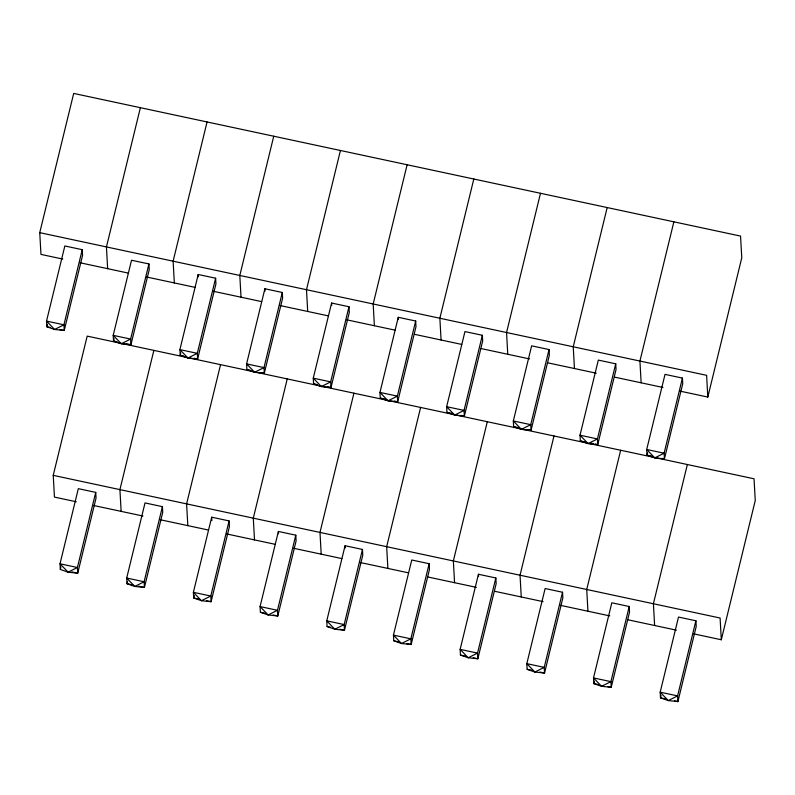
<?xml version="1.0" encoding="UTF-8"?>
<svg xmlns="http://www.w3.org/2000/svg" width="795" height="795" viewBox="0 0 795 795"><rect width="100%" height="100%" fill="white"/><g stroke="black" fill="none" stroke-linecap="round" stroke-linejoin="round"><path stroke-width="1.19" d="M62.785 259.071L40.962 254.4L39.75 232.657L73.697 93.422L740.552 236.085L741.765 257.828L707.818 397.063L679.934 391.1M47.422 324.37L46.845 326.755L54.587 329.478L64.246 330.481L82.561 255.364L82.243 249.69L64.842 245.963L46.527 321.081L46.845 326.755L50.324 327.5M82.243 249.69L63.928 324.807L64.246 330.481L59.605 329.488M140.377 107.693L106.441 246.927L107.643 268.67M76.27 501.764L54.448 497.094L53.235 475.35L87.182 336.116L754.038 478.789L755.25 500.532L721.304 639.766L693.419 633.794M114.112 338.64L113.526 341.025L121.277 343.748L130.927 344.752L149.241 269.624L148.923 263.95L131.523 260.233L113.208 335.351L113.526 341.025L117.004 341.771M60.331 569.458L60.013 563.784L78.327 488.657L95.728 492.383L96.046 498.058L77.731 573.175L68.082 572.181L60.331 569.458L60.907 567.073M148.923 263.95L130.619 339.077L130.927 344.752M95.728 492.383L77.413 567.501L77.731 573.175L71.928 571.933M207.068 121.953L173.121 261.187L174.334 282.931M153.862 350.386L119.926 489.621L121.128 511.364M198.213 274.494L179.899 349.621L180.217 355.295L187.958 358.018L197.617 359.012L215.932 283.894L215.614 278.22L198.213 274.494L198.333 276.769M180.793 352.91L180.217 355.295L183.695 356.041M127.598 581.334L127.021 583.719L134.762 586.442L144.422 587.445L162.727 512.328L162.418 506.654L145.018 502.927L126.703 578.044L127.021 583.719L132.815 584.961M215.614 278.22L197.299 353.338L197.617 359.012L194.139 358.267M162.418 506.654L144.104 581.771L144.422 587.445L138.618 586.203M273.748 136.223L239.812 275.458L241.014 297.201M220.553 364.657L186.606 503.891L187.819 525.634M264.894 288.764L246.589 363.881L246.897 369.556L254.648 372.279L264.298 373.282L282.613 298.165L282.295 292.49L264.894 288.764L265.023 291.03M211.699 517.197L193.384 592.315L193.702 597.989L201.453 600.712L211.102 601.706L229.417 526.588L229.099 520.914L211.699 517.197L211.887 520.596M194.288 595.604L193.702 597.989L199.505 599.231M282.295 292.49L263.99 367.608L264.298 373.282L260.82 372.537M229.099 520.914L210.794 596.031L211.102 601.706L206.462 600.722M340.439 150.494L306.492 289.728L307.705 311.471M287.243 378.917L253.297 518.151L254.509 539.894M331.585 303.034L313.27 378.152L313.588 383.826L321.329 386.549L330.988 387.553L349.303 312.425L348.985 306.751L331.585 303.034L331.714 305.3M278.389 531.457L260.074 606.575L260.392 612.249L268.134 614.972L277.793 615.976L296.108 540.858L295.79 535.184L278.389 531.457L278.508 533.733M348.985 306.751L330.67 381.878L330.988 387.553L327.51 386.807M295.79 535.184L277.475 610.302L277.793 615.976L273.152 614.982M407.12 164.754L373.183 303.988L374.385 325.731M353.924 393.187L319.988 532.421L321.19 554.165M398.265 317.294L379.96 392.422L380.268 398.086L388.02 400.809L397.679 401.813L415.984 326.695L415.676 321.021L398.265 317.294L398.394 319.57M345.07 545.728L326.755 620.845L327.073 626.52L334.824 629.243L344.474 630.246L362.788 555.129L362.47 549.454L345.07 545.728L345.199 547.994M415.676 321.021L397.361 396.139L397.679 401.813L394.191 401.068M362.47 549.454L344.165 624.572L344.474 630.246L339.833 629.252M473.81 179.024L439.864 318.258L441.076 340.002M420.615 407.447L386.668 546.692L387.88 568.435M482.356 335.291L464.041 410.409L464.359 416.083L454.71 415.079L446.959 412.357L446.641 406.682L464.956 331.565L482.356 335.291L482.674 340.966L464.359 416.083L460.881 415.338M429.161 563.715L410.846 638.832L411.164 644.506L401.505 643.513L393.764 640.79L393.446 635.116L411.76 559.998L429.161 563.715L429.479 569.389L411.164 644.506L406.523 643.513M540.491 193.294L506.554 332.529L507.757 354.272M487.295 421.718L453.359 560.952L454.561 582.695M478.441 574.258L460.136 649.376L460.444 655.05L468.195 657.773L477.845 658.777L496.159 583.659L495.841 577.985L478.441 574.258L478.57 576.534M549.047 349.552L530.732 424.669L531.05 430.343L521.391 429.35L513.649 426.627L513.332 420.953L531.636 345.835L549.047 349.552L549.355 355.226L531.05 430.343L527.562 429.598M495.841 577.985L477.537 653.102L477.845 658.777L473.204 657.783M607.181 207.555L573.235 346.789L574.447 368.532M553.986 435.988L520.039 575.222L521.252 596.966M615.728 363.822L597.423 438.939L597.731 444.614L588.081 443.61L580.33 440.887L580.012 435.213L598.327 360.095L615.728 363.822L616.045 369.496L597.731 444.614L595.415 444.117M562.532 592.245L544.217 667.373L544.535 673.047L534.876 672.043L527.135 669.32L526.817 663.646L545.131 588.529L562.532 592.245L562.85 597.919L544.535 673.047L539.894 672.053M673.872 221.825L639.925 361.059L641.138 382.802M620.666 450.248L586.73 589.483L587.932 611.226M647.597 452.772L647.021 455.157L654.762 457.88L664.421 458.884L682.736 383.756L682.418 378.092L665.018 374.366L646.703 449.483L647.021 455.157L651.662 456.151M594.402 681.206L593.815 683.591L601.567 686.314L611.226 687.307L629.531 612.19L629.223 606.515L611.812 602.789L593.507 677.916L593.815 683.591L598.456 684.584M682.418 378.092L664.103 453.21L664.421 458.884L662.096 458.387M629.223 606.515L610.908 681.633L611.226 687.307L607.738 686.562M687.357 464.519L653.41 603.753L654.623 625.496M661.082 695.466L660.506 697.851L668.257 700.574L677.906 701.578L696.221 626.46L695.903 620.786L678.503 617.059L660.188 692.177L660.506 697.851L665.147 698.845M695.903 620.786L677.588 695.903L677.906 701.578L674.428 700.832M39.75 232.657L706.616 375.32L707.818 397.063M79.758 262.698L128.253 273.083M146.439 276.968L194.944 287.343M213.13 291.238L261.625 301.613M279.82 305.499L328.315 315.873M346.501 319.769L395.006 330.144M414.404 334.297L461.686 344.414M481.084 348.558L529.589 358.933M547.775 362.828L596.27 373.203M614.456 377.098L662.96 387.473M126.286 343.758L129.774 344.503M246.897 369.556L250.385 370.301M313.588 383.826L317.066 384.571M380.268 398.086L384.909 399.08M446.959 412.357L451.6 413.35M513.649 426.627L518.28 427.621M580.33 440.887L584.971 441.881M590.774 443.123L593.09 443.62M53.235 475.35L720.101 618.023L721.304 639.766M93.244 505.401L142.961 516.034M159.934 519.662L208.429 530.036M226.615 533.932L275.12 544.307M293.305 548.202L341.8 558.577M359.986 562.462L408.491 572.837M427.889 576.991L476.384 587.366M494.579 591.261L543.074 601.636M560.048 605.263L609.765 615.896M627.951 619.792L676.446 630.167M260.392 612.249L266.186 613.492M327.073 626.52L330.551 627.265M393.764 640.79L398.404 641.784M460.444 655.05L465.085 656.044M527.135 669.32L531.775 670.314M63.928 324.807L54.587 329.478L46.527 321.081L63.928 324.807M130.619 339.077L121.277 343.748L113.208 335.351L130.619 339.077M197.299 353.338L187.958 358.018L179.899 349.621L197.299 353.338M263.99 367.608L254.648 372.279L246.589 363.881L263.99 367.608M330.67 381.878L321.329 386.549L313.27 378.152L330.67 381.878M397.361 396.139L388.02 400.809L379.96 392.422L397.361 396.139M77.413 567.501L68.082 572.181L60.013 563.784L77.413 567.501M464.041 410.409L454.71 415.079L446.641 406.682L464.041 410.409M144.104 581.771L134.762 586.442L126.703 578.044L144.104 581.771M530.732 424.669L521.391 429.35L513.332 420.953L530.732 424.669M210.794 596.031L201.453 600.712L193.384 592.315L210.794 596.031M597.423 438.939L588.081 443.61L580.012 435.213L597.423 438.939M277.475 610.302L268.134 614.972L260.074 606.575L277.475 610.302M664.103 453.21L654.762 457.88L646.703 449.483L664.103 453.21M344.165 624.572L334.824 629.243L326.755 620.845L344.165 624.572M410.846 638.832L401.505 643.513L393.446 635.116L410.846 638.832M477.537 653.102L468.195 657.773L460.136 649.376L477.537 653.102M544.217 667.373L534.876 672.043L526.817 663.646L544.217 667.373M610.908 681.633L601.567 686.314L593.507 677.916L610.908 681.633M677.588 695.903L668.257 700.574L660.188 692.177L677.588 695.903"/></g></svg>
